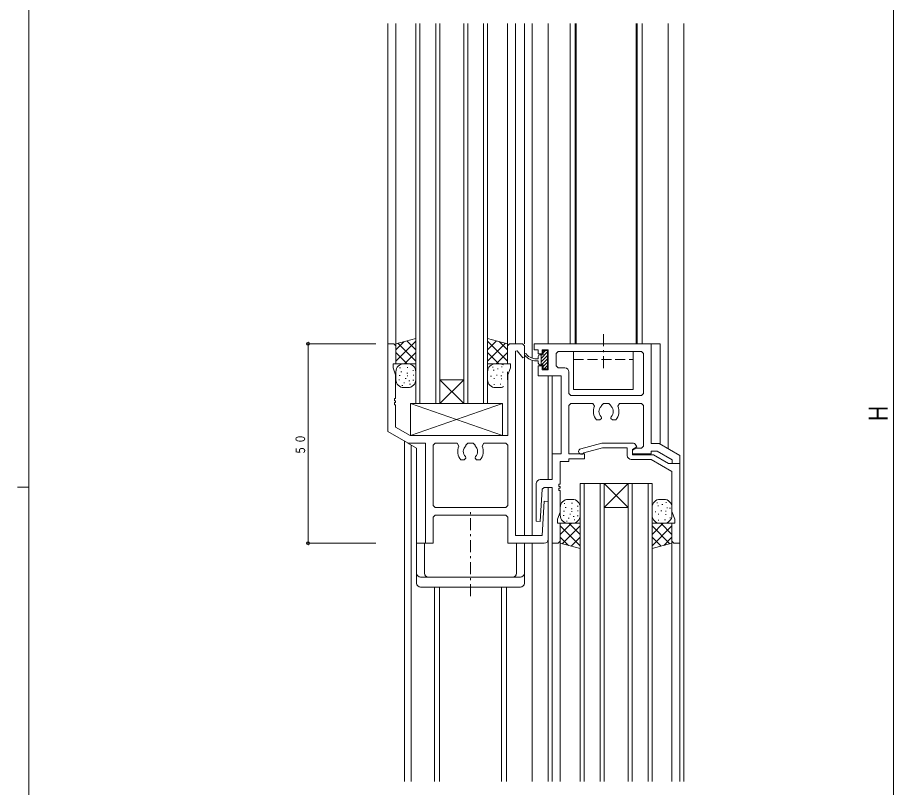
# Model space of a CAD drawing. Units: millimetres on the paper. Extents: x -397 to 397, y -282 to 282.
# Drawn here: x -396.7 to -177.2, y -58.4 to 134.6 of the extents above; entities that cross this region are included whole.
import ezdxf
from ezdxf.enums import TextEntityAlignment as Align

# ---------------------------------------------------------------- set-up
doc = ezdxf.new("R2010")
doc.units = ezdxf.units.MM
doc.linetypes.add('USER2', pattern=[3.5, 2.5, -1])
doc.linetypes.add('USER3', pattern=[5.5, 3, -1, 0.5, -1])
for name, color, linetype, lineweight in [('0-1_YKK_ZWAK', 7, 'Continuous', 18), ('0-3_YKK_11', 7, 'Continuous', 18), ('0-4_YKK_12', 2, 'Continuous', 18), ('0-6_YKK_13', 4, 'Continuous', 18), ('0-7_YKK_D', 6, 'Continuous', 18)]:
    doc.layers.add(name, color=color, linetype=linetype, lineweight=lineweight)
doc.styles.add('ＭＳ ゴシック', font='')
doc.styles.get('ＭＳ ゴシック').set_extended_font_data('MS Gothic')

msp = doc.modelspace()

# ---------------------------------------------------------------- linework, layer by layer
at = {"layer": '0-1_YKK_ZWAK'}
for p, q in [((-393.908, -245.7), (-393.908, 279.3)), ((-396.708, 16.8), (-393.908, 16.8))]:
    msp.add_line(p, q, dxfattribs=at)
at = {"layer": '0-3_YKK_11'}
for p, q in [((-303.908, 52.775), (-303.908, 30.775)), ((-302.408, 52.775), (-303.908, 52.775)), ((-301.908, 52.275), (-302.408, 52.775)), ((-273.408, 52.775), (-273.908, 52.275)), ((-270.208, 52.775), (-273.408, 52.775)), ((-269.708, 52.275), (-270.208, 52.775)), ((-267.208, 52.775), (-267.208, 51.275)), ((-237.908, 52.775), (-267.208, 52.775)), ((-237.908, 27.775), (-237.908, 52.775)), ((-301.908, 47.775), (-301.908, 52.275)), ((-273.908, 52.275), (-273.908, 47.775)), ((-271.908, 50.89), (-271.501, 51.028)), ((-271.908, 4.725), (-271.908, 50.89)), ((-271.501, 51.028), (-270.115, 49.222)), ((-269.708, 49.36), (-269.708, 52.275)), ((-267.208, 51.275), (-266.208, 51.275)), ((-266.208, 51.275), (-266.208, 50.275)), ((-265.208, 51.275), (-263.708, 51.275)), ((-265.208, 50.275), (-265.208, 51.275)), ((-263.708, 51.275), (-263.708, 46.275)), ((-261.758, 50.325), (-261.258, 50.825)), ((-261.258, 50.825), (-240.358, 50.825)), ((-240.358, 50.825), (-239.858, 50.325)), ((-270.115, 49.222), (-269.708, 49.36)), ((-266.208, 50.275), (-265.208, 50.275)), ((-261.758, 47.225), (-261.758, 50.325)), ((-239.858, 50.325), (-239.858, 40.275)), ((-302.608, 47.775), (-301.908, 47.775)), ((-302.608, 46.776), (-302.608, 47.775)), ((-301.958, 44.991), (-302.608, 46.776)), ((-273.908, 47.775), (-273.208, 47.775)), ((-273.208, 46.776), (-273.858, 44.991)), ((-273.208, 47.775), (-273.208, 46.776)), ((-266.208, 47.275), (-266.208, 44.775)), ((-265.208, 47.275), (-266.208, 47.275)), ((-265.208, 46.275), (-265.208, 47.275)), ((-263.708, 46.275), (-265.208, 46.275)), ((-261.258, 46.725), (-261.758, 47.225)), ((-259.558, 46.725), (-261.258, 46.725)), ((-301.958, 39.075), (-301.958, 44.991)), ((-273.858, 44.991), (-273.858, 29.775)), ((-266.208, 44.775), (-260.508, 44.775)), ((-260.508, 44.775), (-260.508, 25.175)), ((-258.558, 40.275), (-258.558, 45.725)), ((-258.058, 39.775), (-258.558, 40.275)), ((-240.358, 39.775), (-258.058, 39.775)), ((-239.858, 40.275), (-240.358, 39.775)), ((-302.258, 39.075), (-301.958, 39.075)), ((-302.258, 38.475), (-302.258, 39.075)), ((-301.958, 38.475), (-302.258, 38.475)), ((-302.258, 38.075), (-301.958, 38.075)), ((-302.258, 37.475), (-302.258, 38.075)), ((-301.958, 37.475), (-302.258, 37.475)), ((-301.958, 38.075), (-301.958, 38.475)), ((-301.958, 31.901), (-301.958, 37.475)), ((-258.558, 37.325), (-258.058, 37.825)), ((-258.558, 25.175), (-258.558, 37.325)), ((-258.058, 37.825), (-252.568, 37.825)), ((-252.568, 37.825), (-252.114, 37.116)), ((-250.358, 37.287), (-249.858, 37.775)), ((-249.858, 37.775), (-248.558, 37.775)), ((-248.558, 37.775), (-248.058, 37.287)), ((-246.303, 37.116), (-245.849, 37.825)), ((-245.849, 37.825), (-240.358, 37.825)), ((-240.358, 37.825), (-239.858, 37.325)), ((-239.858, 37.325), (-239.858, 27.075)), ((-250.451, 37.077), (-250.358, 37.287)), ((-248.058, 37.287), (-247.966, 37.077)), ((-251.623, 33.675), (-250.758, 33.675)), ((-250.758, 33.675), (-250.358, 34.075)), ((-250.358, 34.214), (-250.476, 34.498)), ((-250.358, 34.075), (-250.358, 34.214)), ((-247.94, 34.498), (-248.058, 34.214)), ((-248.058, 34.214), (-248.058, 34.075)), ((-248.058, 34.075), (-247.658, 33.675)), ((-247.658, 33.675), (-246.794, 33.675)), ((-303.908, 30.775), (-298.799, 27.825)), ((-298.276, 29.775), (-301.958, 31.901)), ((-273.858, 29.775), (-298.276, 29.775)), ((-298.799, 27.825), (-294.508, 27.825)), ((-294.508, 27.825), (-294.508, 2.775)), ((-292.558, 27.325), (-292.058, 27.825)), ((-292.558, 12.225), (-292.558, 27.325)), ((-292.058, 27.825), (-286.568, 27.825)), ((-286.568, 27.825), (-286.114, 27.116)), ((-284.358, 27.325), (-283.858, 27.825)), ((-284.358, 27.16), (-284.358, 27.325)), ((-283.858, 27.825), (-282.558, 27.825)), ((-282.558, 27.825), (-282.058, 27.325)), ((-282.058, 27.325), (-282.058, 27.16)), ((-280.303, 27.116), (-279.849, 27.825)), ((-279.849, 27.825), (-274.358, 27.825)), ((-274.358, 27.825), (-273.858, 27.325)), ((-273.858, 27.325), (-273.858, 12.225)), ((-255.589, 26.451), (-250.276, 27.875)), ((-250.118, 26.675), (-254.806, 25.419)), ((-250.276, 27.875), (-242.63, 27.875)), ((-243.908, 26.675), (-250.118, 26.675)), ((-243.908, 24.775), (-243.908, 26.675)), ((-241.498, 26.916), (-242.608, 26.275)), ((-241.743, 26.575), (-242.608, 26.075)), ((-241.764, 27.375), (-241.498, 26.916)), ((-240.358, 26.575), (-241.743, 26.575)), ((-239.858, 27.075), (-240.358, 26.575)), ((-235.905, 27.775), (-237.908, 27.775)), ((-230.708, 24.775), (-235.905, 27.775)), ((-284.358, 24.214), (-284.476, 24.498)), ((-284.358, 24.075), (-284.358, 24.214)), ((-281.94, 24.498), (-282.058, 24.214)), ((-282.058, 24.214), (-282.058, 24.075)), ((-262.708, 25.175), (-262.708, 18.725)), ((-260.508, 25.175), (-262.708, 25.175)), ((-254.608, 25.175), (-258.558, 25.175)), ((-254.608, 23.975), (-254.608, 25.175)), ((-242.608, 26.275), (-242.608, 24.975)), ((-242.608, 26.075), (-242.608, 25.175)), ((-242.608, 25.175), (-237.908, 25.175)), ((-242.608, 24.975), (-237.378, 24.975)), ((-237.908, 25.175), (-237.908, 25.825)), ((-237.908, 25.825), (-236.427, 25.825)), ((-237.378, 24.975), (-233.567, 22.775)), ((-236.427, 25.825), (-232.657, 23.648)), ((-230.708, 22.775), (-230.708, 24.775)), ((-285.623, 23.675), (-284.758, 23.675)), ((-284.758, 23.675), (-284.358, 24.075)), ((-282.058, 24.075), (-281.658, 23.675)), ((-281.658, 23.675), (-280.794, 23.675)), ((-260.758, 23.225), (-258.558, 23.225)), ((-260.758, 17.575), (-260.758, 23.225)), ((-258.558, 23.975), (-254.608, 23.975)), ((-258.558, 23.225), (-258.558, 23.975)), ((-237.899, 23.775), (-242.908, 23.775)), ((-232.708, 20.778), (-237.899, 23.775)), ((-233.567, 22.775), (-230.708, 22.775)), ((-232.657, 23.648), (-232.657, 22.775)), ((-232.657, 22.775), (-230.708, 22.775)), ((-230.708, 22.775), (-230.708, 2.775)), ((-232.708, 10.697), (-232.708, 20.778)), ((-266.708, 17.725), (-266.708, 8.275)), ((-262.708, 18.725), (-265.708, 18.725)), ((-261.058, 17.575), (-260.758, 17.575)), ((-261.058, 16.975), (-261.058, 17.575)), ((-265.709, 8.251), (-265.236, 16.304)), ((-265.236, 16.304), (-264.737, 16.775)), ((-264.737, 16.775), (-262.708, 16.775)), ((-262.708, 16.775), (-262.708, 2.775)), ((-260.758, 16.975), (-261.058, 16.975)), ((-261.058, 16.575), (-260.758, 16.575)), ((-261.058, 15.975), (-261.058, 16.575)), ((-260.758, 15.975), (-261.058, 15.975)), ((-260.758, 16.575), (-260.758, 16.975)), ((-260.758, 10.56), (-260.758, 15.975)), ((-264.708, 13.299), (-265.208, 4.725)), ((-263.708, 13.275), (-264.708, 13.299)), ((-263.708, 3.775), (-263.708, 13.275)), ((-292.058, 11.725), (-292.558, 12.225)), ((-274.358, 11.725), (-292.058, 11.725)), ((-273.858, 12.225), (-274.358, 11.725)), ((-292.558, 9.275), (-292.058, 9.775)), ((-292.558, 2.775), (-292.558, 9.275)), ((-292.058, 9.775), (-274.358, 9.775)), ((-274.358, 9.775), (-273.858, 9.275)), ((-273.858, 9.275), (-273.858, 2.775)), ((-261.408, 8.774), (-260.758, 10.56)), ((-232.008, 8.774), (-232.708, 10.697)), ((-266.708, 8.275), (-265.709, 8.251)), ((-261.408, 7.775), (-261.408, 8.774)), ((-260.708, 7.775), (-261.408, 7.775)), ((-260.708, 3.275), (-260.708, 7.775)), ((-232.708, 7.775), (-232.008, 7.775)), ((-232.708, 3.275), (-232.708, 7.775)), ((-232.008, 7.775), (-232.008, 8.774)), ((-265.208, 4.725), (-271.908, 4.725)), ((-294.508, 2.775), (-292.558, 2.775)), ((-273.858, 2.775), (-264.708, 2.775)), ((-262.708, 2.775), (-261.208, 2.775)), ((-261.208, 2.775), (-260.708, 3.275)), ((-232.208, 2.775), (-232.708, 3.275)), ((-230.708, 2.775), (-232.208, 2.775))]:
    msp.add_line(p, q, dxfattribs=at)
for centre, radius, start, end in [((-259.558, 45.725), 1, 0, 90), ((-249.208, 35.775), 3.2, 155.23365, 221.0145), ((-249.208, 35.775), 1.8, 133.65906, 225.20717), ((-249.208, 35.775), 1.8, 314.79283, 46.34094), ((-249.208, 35.775), 3.2, 318.9855, 24.76635), ((-283.208, 25.775), 3.2, 155.23365, 221.0145), ((-283.208, 25.775), 1.8, 129.70902, 225.20717), ((-283.208, 25.775), 1.8, 314.79283, 50.29098), ((-283.208, 25.775), 3.2, 318.9855, 24.76635), ((-255.408, 25.775), 0.7, 105, 329.41531), ((-242.63, 26.875), 1, 30, 90), ((-242.908, 24.775), 1, 180, 270), ((-265.708, 17.725), 1, 90, 180), ((-264.708, 3.775), 1, 270, 0)]:
    msp.add_arc(centre, radius, start, end, dxfattribs=at)
at = {"layer": '0-4_YKK_12'}
for p, q in [((-303.908, 52.475), (-303.908, 133.038)), ((-301.908, 52.275), (-301.908, 133.038)), ((-296.908, 37.775), (-296.908, 133.038)), ((-295.908, 37.775), (-295.908, 133.038)), ((-291.908, 37.775), (-291.908, 133.038)), ((-290.908, 37.775), (-290.908, 133.038)), ((-284.908, 37.775), (-284.908, 133.038)), ((-283.908, 37.775), (-283.908, 133.038)), ((-279.908, 37.775), (-279.908, 133.038)), ((-278.908, 37.775), (-278.908, 133.038)), ((-273.908, 74.847), (-273.908, 133.038)), ((-271.908, 64.235), (-271.908, 133.038)), ((-269.708, 64.235), (-269.708, 133.038)), ((-267.708, 64.235), (-267.708, 133.038)), ((-263.708, 52.775), (-263.708, 133.038)), ((-258.208, 133.038), (-258.208, 52.775)), ((-257.008, 133.038), (-257.008, 52.775)), ((-241.408, 133.038), (-241.408, 52.775)), ((-240.208, 133.038), (-240.208, 52.775)), ((-233.708, 26.507), (-233.708, 133.038)), ((-229.708, 37.275), (-229.708, 133.038)), ((-273.908, 56.595), (-273.908, 76.775)), ((-271.908, 52.775), (-271.908, 66.775)), ((-269.708, 52.775), (-269.708, 66.775)), ((-267.708, 49.145), (-267.708, 66.775)), ((-273.908, 51.275), (-273.908, 59.954)), ((-238.208, 52.775), (-235.708, 52.775)), ((-235.708, 52.775), (-235.708, 27.775)), ((-269.708, 49.291), (-269.708, 4.725)), ((-267.708, 4.725), (-267.708, 48.623)), ((-263.708, 18.725), (-263.708, 44.775)), ((-262.708, 25.175), (-262.708, 44.775)), ((-290.908, 43.775), (-284.908, 43.775)), ((-284.908, 37.775), (-290.908, 43.775)), ((-290.908, 37.775), (-284.908, 43.775)), ((-296.908, 37.775), (-278.908, 37.775)), ((-263.708, 38.279), (-263.708, 38.366)), ((-262.708, 38.279), (-262.708, 38.366)), ((-229.708, -56.932), (-229.708, 37.275)), ((-299.708, -56.932), (-299.708, 28.35)), ((-296.708, 26.618), (-298.868, 27.865)), ((-298.058, -56.932), (-298.058, 27.398)), ((-296.708, 26.618), (-296.708, 2.775)), ((-230.708, 22.475), (-230.708, 23.075)), ((-255.708, 17.775), (-237.708, 17.775)), ((-255.708, -56.932), (-255.708, 17.775)), ((-254.708, -56.932), (-254.708, 17.775)), ((-250.708, -56.932), (-250.708, 17.775)), ((-243.708, 17.775), (-249.708, 11.775)), ((-249.708, 17.775), (-243.708, 11.775)), ((-249.708, -56.932), (-249.708, 17.775)), ((-243.708, -56.932), (-243.708, 17.775)), ((-242.708, -56.932), (-242.708, 17.775)), ((-238.708, -56.932), (-238.708, 17.775)), ((-237.708, -56.932), (-237.708, 17.775)), ((-263.708, 13.275), (-263.708, 16.775)), ((-249.708, 11.775), (-243.708, 11.775)), ((-267.708, -56.932), (-267.708, 2.775)), ((-263.708, -56.932), (-263.708, 3.775)), ((-262.708, -56.932), (-262.708, 3.075)), ((-260.708, -56.932), (-260.708, 3.275)), ((-232.708, -56.932), (-232.708, 3.275)), ((-230.708, -56.932), (-230.708, 3.075)), ((-292.208, -56.932), (-292.208, -8.225)), ((-291.008, -56.932), (-291.008, -8.225)), ((-275.408, -56.932), (-275.408, -8.225)), ((-274.208, -56.932), (-274.208, -8.225)), ((-275.408, -56.962), (-275.408, -56.932))]:
    msp.add_line(p, q, dxfattribs=at)
at = {"layer": '0-6_YKK_13'}
for p, q in [((-256.708, 133.099), (-256.708, 52.775)), ((-241.708, 133.099), (-241.708, 52.775)), ((-296.908, 54.115), (-301.908, 52.775)), ((-301.908, 48.432), (-296.908, 53.432)), ((-301.908, 51.26), (-299.839, 53.329)), ((-301.39, 52.914), (-296.908, 48.432)), ((-299.159, 53.512), (-296.908, 51.26)), ((-296.929, 54.109), (-296.908, 54.089)), ((-278.908, 54.115), (-273.908, 52.775)), ((-278.908, 54.089), (-278.888, 54.109)), ((-278.908, 51.26), (-276.657, 53.512)), ((-278.908, 53.432), (-273.908, 48.432)), ((-278.908, 48.432), (-274.426, 52.914)), ((-275.977, 53.329), (-273.908, 51.26)), ((-301.908, 50.603), (-299.08, 47.775)), ((-299.737, 47.775), (-296.908, 50.603)), ((-278.908, 50.603), (-276.08, 47.775)), ((-276.737, 47.775), (-273.908, 50.603)), ((-265.508, 49.118), (-263.908, 50.718)), ((-265.008, 51.075), (-265.008, 50.025)), ((-265.008, 50.466), (-264.399, 51.075)), ((-263.908, 51.075), (-265.008, 51.075)), ((-263.908, 46.475), (-263.908, 51.075)), ((-257.408, 50.825), (-257.408, 41.325)), ((-242.408, 50.825), (-257.408, 50.825)), ((-242.408, 41.325), (-242.408, 50.825)), ((-266.208, 49.625), (-266.208, 49.025)), ((-266.208, 48.525), (-266.208, 47.925)), ((-265.008, 50.025), (-265.808, 50.025)), ((-265.508, 49.966), (-265.449, 50.025)), ((-265.508, 50.025), (-265.508, 47.525)), ((-265.508, 48.269), (-263.908, 49.869)), ((-265.404, 47.525), (-263.908, 49.021)), ((-301.908, 47.775), (-296.908, 47.775)), ((-300.964, 46.722), (-300.764, 46.722)), ((-299.908, 47.775), (-298.908, 47.775)), ((-299.068, 46.814), (-298.868, 46.814)), ((-278.908, 47.775), (-273.908, 47.775)), ((-277.709, 46.915), (-277.509, 46.915)), ((-277.489, 46.155), (-277.289, 46.155)), ((-276.908, 47.775), (-275.908, 47.775)), ((-276.431, 46.463), (-276.231, 46.463)), ((-275.473, 46.959), (-275.273, 46.959)), ((-265.808, 47.525), (-265.008, 47.525)), ((-265.008, 47.072), (-263.908, 48.172)), ((-265.008, 47.525), (-265.008, 46.475)), ((-265.008, 46.475), (-263.908, 46.475)), ((-264.757, 46.475), (-263.908, 47.324)), ((-301.908, 45.775), (-301.908, 43.775)), ((-301.055, 44.804), (-300.855, 44.804)), ((-300.644, 45.74), (-300.444, 45.74)), ((-299.548, 44.05), (-299.348, 44.05)), ((-299.137, 45.375), (-298.937, 45.375)), ((-299.105, 44.744), (-298.905, 44.744)), ((-297.652, 46.037), (-297.452, 46.037)), ((-297.606, 44.895), (-297.406, 44.895)), ((-296.908, 45.775), (-296.908, 43.775)), ((-278.908, 45.775), (-278.908, 43.775)), ((-278.15, 44.635), (-277.95, 44.635)), ((-277.379, 44.051), (-277.179, 44.051)), ((-276.696, 44.921), (-276.496, 44.921)), ((-275.572, 44.778), (-275.372, 44.778)), ((-275.528, 43.996), (-275.328, 43.996)), ((-275.219, 45.626), (-275.019, 45.626)), ((-273.908, 45.775), (-273.908, 43.775)), ((-301.169, 43.753), (-300.969, 43.753)), ((-300.37, 42.315), (-300.17, 42.315)), ((-299.913, 43.023), (-299.713, 43.023)), ((-299.908, 41.775), (-298.908, 41.775)), ((-298.634, 43.456), (-298.434, 43.456)), ((-298.451, 42.634), (-298.251, 42.634)), ((-297.629, 43.639), (-297.429, 43.639)), ((-277.379, 42.575), (-277.179, 42.575)), ((-276.908, 41.775), (-275.908, 41.775)), ((-275.77, 42.63), (-275.57, 42.63)), ((-257.408, 41.325), (-242.408, 41.325)), ((-298.208, 37.775), (-298.208, 29.775)), ((-275.208, 37.775), (-298.208, 37.775)), ((-298.208, 37.775), (-275.208, 29.775)), ((-275.208, 37.775), (-298.208, 29.775)), ((-275.208, 29.775), (-275.208, 37.775)), ((-298.208, 29.775), (-275.208, 29.775)), ((-258.708, 13.775), (-257.708, 13.775)), ((-235.708, 13.775), (-234.708, 13.775)), ((-260.708, 11.775), (-260.708, 9.775)), ((-259.764, 12.722), (-259.564, 12.722)), ((-259.444, 11.74), (-259.244, 11.74)), ((-257.937, 11.375), (-257.737, 11.375)), ((-257.868, 12.814), (-257.668, 12.814)), ((-256.452, 12.037), (-256.252, 12.037)), ((-255.708, 11.775), (-255.708, 9.775)), ((-237.708, 11.775), (-237.708, 9.775)), ((-236.509, 12.915), (-236.309, 12.915)), ((-236.289, 12.155), (-236.089, 12.155)), ((-235.231, 12.463), (-235.031, 12.463)), ((-234.273, 12.959), (-234.073, 12.959)), ((-234.019, 11.626), (-233.819, 11.626)), ((-233.314, 11.593), (-233.114, 11.593)), ((-232.708, 11.775), (-232.708, 9.775)), ((-259.969, 9.753), (-259.769, 9.753)), ((-259.855, 10.804), (-259.655, 10.804)), ((-258.713, 9.023), (-258.513, 9.023)), ((-258.348, 10.05), (-258.148, 10.05)), ((-257.905, 10.744), (-257.705, 10.744)), ((-257.434, 9.456), (-257.234, 9.456)), ((-256.429, 9.639), (-256.229, 9.639)), ((-256.406, 10.895), (-256.206, 10.895)), ((-236.95, 10.635), (-236.75, 10.635)), ((-236.179, 10.051), (-235.979, 10.051)), ((-235.496, 10.921), (-235.296, 10.921)), ((-234.372, 10.778), (-234.172, 10.778)), ((-234.328, 9.996), (-234.128, 9.996)), ((-233.281, 9.17), (-233.081, 9.17)), ((-257.88, 7.775), (-260.708, 4.947)), ((-255.708, 7.775), (-260.708, 7.775)), ((-255.708, 2.118), (-260.708, 7.118)), ((-255.708, 7.118), (-260.19, 2.636)), ((-259.17, 8.315), (-258.97, 8.315)), ((-258.708, 7.775), (-257.708, 7.775)), ((-255.708, 4.947), (-258.537, 7.775)), ((-257.251, 8.634), (-257.051, 8.634)), ((-232.708, 7.775), (-237.708, 7.775)), ((-234.88, 7.775), (-237.708, 4.947)), ((-232.708, 7.118), (-237.708, 2.118)), ((-233.226, 2.636), (-237.708, 7.118)), ((-236.179, 8.575), (-235.979, 8.575)), ((-235.708, 7.775), (-234.708, 7.775)), ((-232.708, 4.947), (-235.537, 7.775)), ((-234.57, 8.63), (-234.37, 8.63)), ((-296.708, 2.775), (-292.858, 2.775)), ((-296.708, -7.225), (-296.708, 2.775)), ((-294.758, -4.725), (-294.758, 2.775)), ((-273.558, 2.775), (-269.708, 2.775)), ((-271.658, -4.725), (-271.658, 2.775)), ((-269.708, 2.775), (-269.708, -7.225)), ((-258.639, 2.221), (-260.708, 4.29)), ((-255.708, 1.435), (-260.708, 2.775)), ((-255.708, 4.29), (-257.959, 2.039)), ((-235.457, 2.039), (-237.708, 4.29)), ((-237.708, 1.435), (-232.708, 2.775)), ((-232.708, 4.29), (-234.777, 2.221)), ((-255.708, 1.461), (-255.729, 1.441)), ((-237.688, 1.441), (-237.708, 1.461)), ((-270.708, -5.725), (-295.708, -5.725)), ((-270.708, -8.225), (-295.708, -8.225))]:
    msp.add_line(p, q, dxfattribs=at)
at = {"layer": '0-6_YKK_13', "linetype": 'USER3'}
for p, q in [((-249.908, 55.171), (-249.908, 45.939)), ((-301.908, 52.775), (-301.908, 47.775)), ((-273.908, 47.775), (-273.908, 52.775)), ((-283.208, -10.475), (-283.208, 11.525)), ((-260.708, 7.775), (-260.708, 2.775)), ((-232.708, 2.775), (-232.708, 7.775))]:
    msp.add_line(p, q, dxfattribs=at)
at = {"layer": '0-6_YKK_13', "linetype": 'USER2'}
msp.add_line((-257.408, 48.825), (-242.408, 48.825), dxfattribs=at)
at = {"layer": '0-6_YKK_13'}
for centre, radius, start, end in [((-269.458, 50.069), 0.25, 38.30172, 218.29822), ((-266.721, 52.224), 3.735, 218.22352, 277.88632), ((-266.705, 52.25), 3.263, 218.39371, 278.75337), ((-265.808, 49.625), 0.4, 90, 180), ((-299.908, 45.775), 2, 90, 180), ((-298.908, 45.775), 2, 0, 90), ((-276.908, 45.775), 2, 90, 180), ((-275.908, 45.775), 2, 60.00003, 90), ((-265.808, 47.925), 0.4, 180, 270), ((-299.908, 43.775), 2, 180, 270), ((-298.908, 43.775), 2, 270, 0), ((-276.908, 43.775), 2, 180, 270), ((-275.908, 43.775), 2, 270, 299.99997), ((-258.708, 11.775), 2, 90, 180), ((-257.708, 11.775), 2, 0, 90), ((-235.708, 11.775), 2, 90, 180), ((-234.708, 11.775), 2, 0, 90), ((-258.708, 9.775), 2, 180, 270), ((-257.708, 9.775), 2, 270, 0), ((-235.708, 9.775), 2, 180, 270), ((-234.708, 9.775), 2, 270, 0), ((-295.708, -4.725), 1, 180, 270), ((-293.758, -4.725), 1, 180, 270), ((-272.658, -4.725), 1, 270, 0), ((-270.708, -4.725), 1, 270, 0), ((-295.708, -7.225), 1, 180, 270), ((-270.708, -7.225), 1, 270, 0)]:
    msp.add_arc(centre, radius, start, end, dxfattribs=at)
at = {"layer": '0-7_YKK_D'}
for p, q in [((-177.208, 227.3), (-177.208, -155.7)), ((-306.908, 52.775), (-324.408, 52.775)), ((-323.908, 52.775), (-323.908, 2.775)), ((-306.908, 2.775), (-324.408, 2.775))]:
    msp.add_line(p, q, dxfattribs=at)
for centre, start, end in [((-323.908, 52.775), 0, 180), ((-323.908, 52.775), 180, 0), ((-323.908, 2.775), 0, 180), ((-323.908, 2.775), 180, 0)]:
    msp.add_arc(centre, 0.375, start, end, dxfattribs=at)

# ---------------------------------------------------------------- texts
at = {"layer": '0-7_YKK_D', "color": 7, "style": 'ＭＳ ゴシック', "width": 0.75}
msp.add_text('Ｈ', height=4.78, rotation=90, dxfattribs=at).set_placement((-177.208, 32.855), align=Align.BOTTOM_LEFT)
at = {"layer": '0-7_YKK_D', "color": 7, "insert": (-324.608, 24.83), "char_height": 2.39, "attachment_point": 7, "rotation": 90, "style": 'ＭＳ ゴシック'}
msp.add_mtext('\\T1.17;\\W0.75;５０', dxfattribs=at)

doc.saveas('drawing.dxf')
